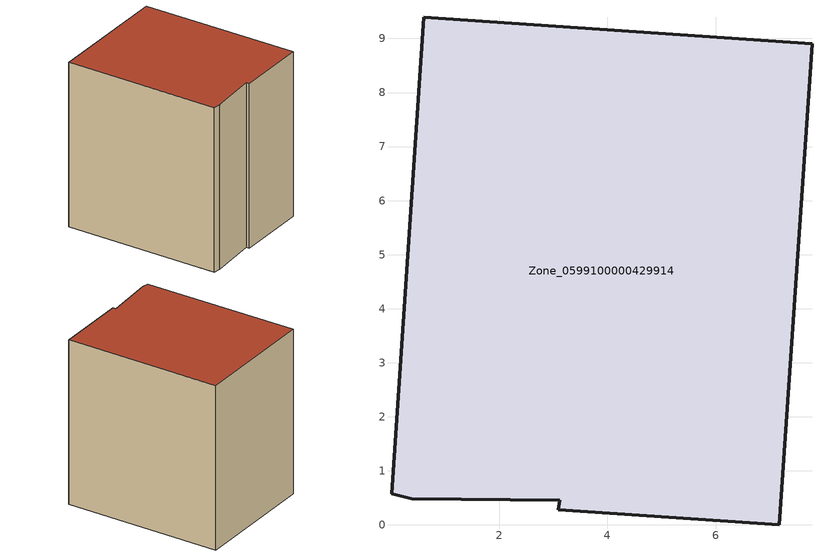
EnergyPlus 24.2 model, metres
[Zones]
Zone_0599100000429914
 floor ground (C_G): 3.12,0.46 0.38,0.48 0.01,0.57 0.6,9.4 7.79,8.9 7.18,0 3.09,0.28 z7.57
 wall outside (C_F): 7.18,0 7.79,8.9 0.6,9.4 0.01,0.57 0.38,0.48 3.12,0.46 3.09,0.28 7.18,0 z7.57:17.06
 roof outside (C_R): 0.38,0.48 3.12,0.46 3.09,0.28 7.18,0 7.79,8.9 0.6,9.4 0.01,0.57 z17.06
[BUILDING]
Pand.0599100000429914: North Axis=0; Terrain=City; Loads Convergence Tolerance Value=0.04; Temperature Convergence Tolerance Value=0.4; Solar Distribution=FullExterior; Maximum Number of Warmup Days=25; Minimum Number of Warmup Days=1
[Site:Location]
Rotterdam.The.Hague.AP_ZH_NLD Design_Conditions: Latitude=51.96; Longitude=4.45; Time Zone=1; Elevation=-4.5
[SITE:GROUNDTEMPERATURE:BUILDINGSURFACE]
18, 18, 18, 18, 18, 18, 18, 18, 18, 18, 18, 18
[MATERIAL] Thermal Absorptance=0.9; Solar Absorptance=0.7; Visible Absorptance=0.7
Name | Roughness | Thickness | Conductivity | Density | Specific Heat
G.TI.2006-2014 | MediumSmooth | 0.15 | 0.06 | 540 | 1210
F.TI.2006-2014 | Rough | 0.3 | 0.12 | 1920 | 840
R.TI.2006-2014 | MediumRough | 0.2 | 0.08 | 1500 | 1000
[CONSTRUCTION]
C_G: G.TI.2006-2014
C_F: F.TI.2006-2014
C_R: R.TI.2006-2014
[ZONE]
Zone_0599100000429914: Type=1; Multiplier=1; Ceiling Height=Autocalculate; Volume=Autocalculate; Floor Area=autocalculate; Part of Total Floor Area=Yes
[ZONEINFILTRATION:DESIGNFLOWRATE]
Infil_Zone_0599100000429914: Zone or ZoneList or Space or SpaceList=Zone_0599100000429914; Schedule=AlwaysOn; Design Flow Rate Calculation Method=Flow/Area; Flow Rate per Floor Area=0.0015; Constant Term Coefficient=1; Temperature Term Coefficient=0; Velocity Term Coefficient=0; Velocity Squared Term Coefficient=0
[HVACTEMPLATE:ZONE:IDEALLOADSAIRSYSTEM]
Zone_0599100000429914: Maximum Heating Supply Air Temperature=50; Minimum Cooling Supply Air Temperature=13; Maximum Heating Supply Air Humidity Ratio=0.0156; Minimum Cooling Supply Air Humidity Ratio=0.0077; Heating Limit=NoLimit; Cooling Limit=NoLimit; Dehumidification Control Type=ConstantSensibleHeatRatio; Cooling Sensible Heat Ratio=0.7; Dehumidification Setpoint=60; Humidification Control Type=None; Humidification Setpoint=30; Outdoor Air Method=None; Outdoor Air Flow Rate per Person=0.00944; Outdoor Air Flow Rate per Zone Floor Area=0; Outdoor Air Flow Rate per Zone=0; Demand Controlled Ventilation Type=None; Outdoor Air Economizer Type=NoEconomizer; Heat Recovery Type=None; Sensible Heat Recovery Effectiveness=0.7; Latent Heat Recovery Effectiveness=0.65
[ZONECONTROL:THERMOSTAT]
ThermostatControl_Zone_0599100000429914: Zone or ZoneList=Zone_0599100000429914; Control Type Schedule=DualSetpointControlType; Control 1=Thermostat_Zone_0599100000429914; Temperature Difference Between Cutout And Setpoint=0
[THERMOSTATSETPOINT:DUALSETPOINT]
Thermostat_Zone_0599100000429914: Heating Setpoint Temperature Schedule=HeatingSetpoint_Zone_0599100000429914; Cooling Setpoint Temperature Schedule=CoolingSetpoint_Zone_0599100000429914
[SCHEDULE:COMPACT]
HeatingSetpoint_Zone_0599100000429914: Through: 12/31, For: AllDays, Until: 24:00, 21
CoolingSetpoint_Zone_0599100000429914: Through: 12/31, For: AllDays, Until: 24:00, 24
DualSetpointControlType: Through: 12/31, For: AllDays, Until: 24:00, 4
AlwaysOn: Through: 12/31, For: AllDays, Until: 24:00, 1
